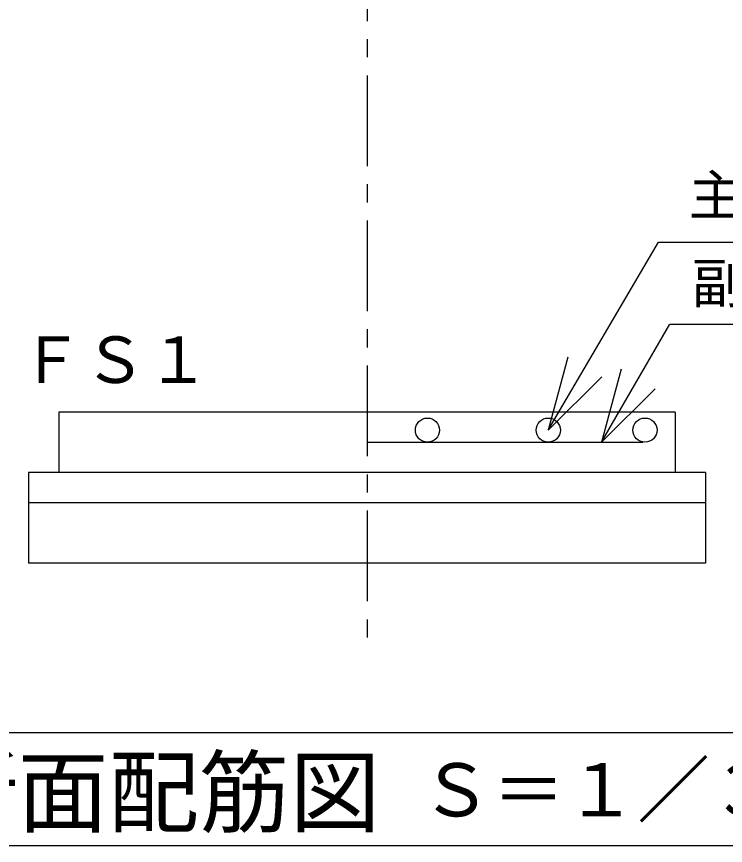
# Model space of a CAD drawing. Units: millimetres, scale not verified. Extents: x -8910 to 8910, y -6308 to 6308.
# Drawn here: x 585 to 1758, y -773 to 598 of the extents above; entities that cross this region are included whole.
import ezdxf
from ezdxf.enums import TextEntityAlignment as Align

# ---------------------------------------------------------------- set-up
doc = ezdxf.new("R2010")
doc.units = ezdxf.units.MM
doc.header["$LTSCALE"] = 30
doc.linetypes.add('CHAIN1', pattern=[8, 5, -1, 1, -1])
for name, color, linetype, lineweight in [('0-1_機器', 2, 'Continuous', 25), ('0-3_製作', 4, 'Continuous', 25), ('0-4_躯体', 4, 'Continuous', 25), ('0-6_08', 2, 'Continuous', 25)]:
    doc.layers.add(name, color=color, linetype=linetype, lineweight=lineweight)
doc.styles.add('ＭＳ ゴシック', font='')
doc.styles.get('ＭＳ ゴシック').set_extended_font_data('MS Gothic')

msp = doc.modelspace()

# ---------------------------------------------------------------- linework, layer by layer
at = {"layer": '0-1_機器', "linetype": 'CHAIN1'}
msp.add_line((1164.91, 1941.08), (1164.91, -440.25), dxfattribs=at)
at = {"layer": '0-1_機器'}
for p, q in [((1674.91, -55.71), (654.91, -55.71)), ((654.91, -55.71), (654.91, -155.71)), ((1674.91, -55.71), (1674.91, -155.71)), ((604.91, -155.71), (604.91, -305.71)), ((1724.91, -155.71), (604.91, -155.71)), ((1724.91, -155.71), (1724.91, -305.71)), ((1724.91, -305.71), (604.91, -305.71))]:
    msp.add_line(p, q, dxfattribs=at)
at = {"layer": '0-3_製作'}
for p, q in [((1464.91, -85.71), (1647.2, 225.15)), ((1647.2, 225.15), (2979.13, 225.15)), ((1553.22, -105.71), (1666.33, 89.5)), ((1666.76, 89.75), (2973.42, 89.75))]:
    msp.add_line(p, q, dxfattribs=at)
at = {"layer": '0-3_製作', "color": 3}
msp.add_line((1164.92, -105.71), (1621.21, -105.71), dxfattribs=at)
at = {"layer": '0-3_製作'}
for points in [[(1497.26, 35.03), (1464.91, -85.71), (1553.3, 2.68)], [(1585.57, 15.03), (1553.22, -105.71), (1641.61, -17.32)]]:
    msp.add_lwpolyline(points, dxfattribs=at)
at = {"layer": '0-3_製作', "color": 3}
for centre in [(1264.91, -85.71), (1464.91, -85.71), (1624.91, -85.71)]:
    msp.add_circle(centre, 20, dxfattribs=at)
at = {"layer": '0-4_躯体', "color": 3}
msp.add_lwpolyline([(2186.93, -772.73), (2186.93, -586.43), (-94.66, -586.43), (-94.66, -772.73)], close=True, dxfattribs=at)
at = {"layer": '0-6_08'}
msp.add_line((1724.91, -205.71), (604.91, -205.71), dxfattribs=at)

# ---------------------------------------------------------------- texts
at = {"layer": '0-3_製作', "style": 'ＭＳ ゴシック'}
for s, height, p in [('主筋Ｄ１０―２００＠シングル\u3000', 65.98, (1697.2, 250.15)), ('副筋Ｄ１０―２００＠シングル\u3000', 65.98, (1702.09, 104.75)), ('ＦＳ１', 76.98, (589.91, -30.71))]:
    msp.add_text(s, height=height, dxfattribs=at).set_placement(p, align=Align.BOTTOM_LEFT)
at = {"layer": '0-4_躯体', "style": 'ＭＳ ゴシック'}
for s, height, p in [('Ｂ－Ｂ断面配筋図', 110, (-13.42, -772.7)), ('Ｓ＝１／３０', 87.98, (1252.4, -751.03))]:
    msp.add_text(s, height=height, dxfattribs=at).set_placement(p, align=Align.BOTTOM_LEFT)

doc.saveas('drawing.dxf')
